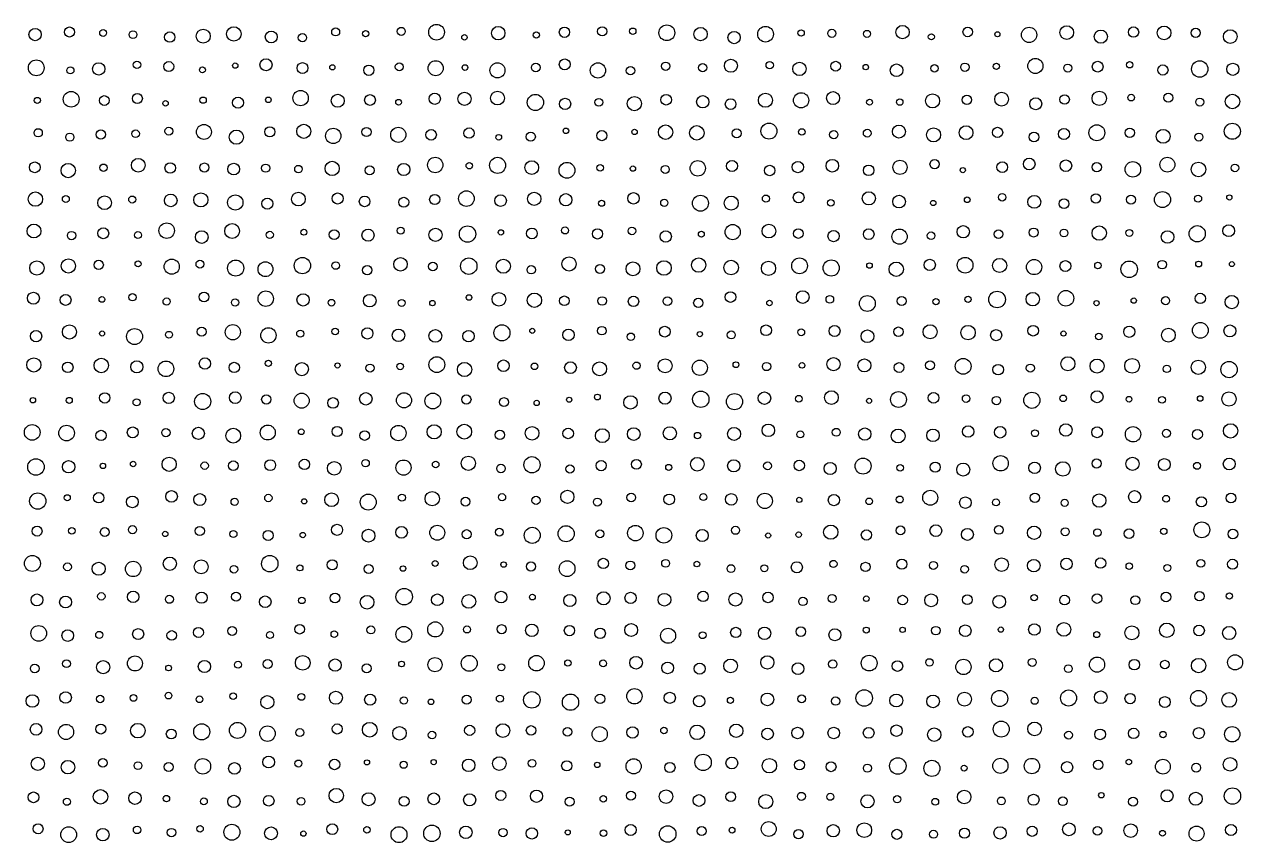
# Model space of a CAD drawing. Extents: x -295 to 305, y -195 to 205.
# Drawn here: x 231.3 to 304.7, y -94.7 to -45.4 of the extents above; entities that cross this region are included whole.
import ezdxf

# ---------------------------------------------------------------- set-up
doc = ezdxf.new("R2010")
doc.units = 0

msp = doc.modelspace()

# ---------------------------------------------------------------- linework, layer by layer
at = {"layer": 'VIA'}
for centre, radius in [((256.1384, -45.8664), 0.4744), ((269.9948, -45.8971), 0.4757), ((284.1834, -45.857), 0.4018), ((231.9774, -46.0068), 0.3719), ((234.0433, -45.8524), 0.3017), ((236.0707, -45.9106), 0.2083), ((237.865, -46.0125), 0.2353), ((240.0794, -46.1576), 0.3111), ((242.0945, -46.1022), 0.4235), ((243.9375, -45.9696), 0.4343), ((246.1878, -46.151), 0.3578), ((248.0689, -46.1943), 0.2504), ((250.0656, -45.849), 0.2399), ((251.8678, -45.9537), 0.1857), ((254.0121, -45.8137), 0.2417), ((257.8191, -46.1745), 0.1627), ((259.8506, -45.9244), 0.4057), ((262.1422, -46.0333), 0.1849), ((263.8358, -45.8687), 0.3119), ((266.1092, -45.8136), 0.279), ((267.9453, -45.8066), 0.1938), ((272.0307, -45.9784), 0.4016), ((274.0495, -46.1845), 0.3715), ((275.9385, -45.9829), 0.4713), ((278.0791, -45.9123), 0.1906), ((279.9256, -45.9338), 0.2453), ((282.0434, -45.9651), 0.2126), ((285.9199, -46.1426), 0.1835), ((288.1078, -45.8494), 0.2863), ((289.8945, -45.9895), 0.1537), ((291.8012, -46.0243), 0.4615), ((294.0653, -45.8892), 0.413), ((296.1178, -46.1293), 0.3975), ((298.0881, -45.8583), 0.3128), ((299.9239, -45.9087), 0.4127), ((301.8275, -45.9021), 0.2798), ((303.9114, -46.1258), 0.4113), ((232.0456, -48.0087), 0.4748), ((238.1074, -47.8264), 0.224), ((240.0242, -47.93), 0.2976), ((245.8728, -47.8223), 0.3643), ((256.0855, -48.0324), 0.4521), ((263.8509, -47.8005), 0.326), ((269.9287, -47.9134), 0.2532), ((273.8532, -47.8841), 0.392), ((276.1889, -47.8505), 0.2213), ((280.1637, -47.9107), 0.2938), ((292.1795, -47.8966), 0.4551), ((295.9288, -47.9402), 0.3255), ((297.8525, -47.8272), 0.19), ((302.0723, -48.0803), 0.4935), ((234.1029, -48.1636), 0.2106), ((235.8022, -48.076), 0.3706), ((242.0491, -48.1336), 0.1777), ((244.0222, -47.875), 0.1608), ((248.0684, -48.0245), 0.328), ((249.8682, -47.9797), 0.1558), ((252.0636, -48.1561), 0.3093), ((253.8934, -47.949), 0.2386), ((257.8482, -47.9917), 0.17), ((259.8041, -48.1609), 0.4533), ((262.1043, -47.9899), 0.2602), ((265.8521, -48.1648), 0.4593), ((267.8119, -48.1817), 0.2526), ((272.154, -48.0005), 0.2497), ((277.9777, -48.0703), 0.4027), ((281.9745, -47.9639), 0.1639), ((283.8244, -48.1556), 0.3775), ((286.11, -48.0398), 0.2227), ((287.9424, -47.976), 0.256), ((289.833, -47.9234), 0.1882), ((294.1308, -48.0257), 0.2396), ((299.8576, -48.1402), 0.3063), ((304.0626, -48.0963), 0.3661), ((232.1056, -49.9721), 0.1857), ((234.1449, -49.9022), 0.4738), ((236.1393, -49.978), 0.2944), ((238.13, -49.8547), 0.3005), ((242.0868, -49.9557), 0.1903), ((244.1899, -50.1072), 0.3359), ((246.0165, -49.9349), 0.1662), ((247.9559, -49.8307), 0.4628), ((250.1887, -49.9926), 0.3913), ((252.1329, -49.9469), 0.3229), ((256.031, -49.8727), 0.3373), ((257.819, -49.8798), 0.3974), ((259.8053, -49.8299), 0.4167), ((262.0878, -50.0922), 0.4872), ((263.8741, -50.1829), 0.341), ((265.9063, -50.086), 0.2354), ((268.0454, -50.1636), 0.4287), ((269.9548, -49.931), 0.3208), ((272.1581, -50.055), 0.3717), ((275.9298, -49.9626), 0.4236), ((278.0776, -49.9653), 0.4578), ((280.004, -49.8316), 0.3893), ((285.9909, -49.9996), 0.4243), ((288.0593, -49.9348), 0.2805), ((290.1479, -49.8932), 0.4158), ((292.1984, -50.1741), 0.3612), ((293.9371, -49.9158), 0.2889), ((296.0257, -49.8486), 0.4319), ((297.9464, -49.8033), 0.1998), ((300.1774, -49.8101), 0.2752), ((302.0765, -50.0692), 0.2412), ((304.0422, -50.0372), 0.4357), ((239.8268, -50.1485), 0.1648), ((253.8544, -50.0832), 0.1726), ((273.8377, -50.1919), 0.3221), ((282.1965, -50.0783), 0.1804), ((284.0161, -50.07), 0.1961), ((232.1607, -51.9219), 0.2499), ((234.0642, -52.1819), 0.2483), ((235.9305, -52.0257), 0.2765), ((238.0208, -51.9792), 0.2294), ((240.0266, -51.8223), 0.2407), ((242.137, -51.8681), 0.449), ((244.0877, -52.1825), 0.4263), ((246.1044, -51.8632), 0.3021), ((248.1456, -51.8323), 0.4253), ((249.9191, -52.1075), 0.4636), ((251.9236, -51.8671), 0.2752), ((253.8351, -52.0401), 0.4558), ((255.8089, -52.0435), 0.3186), ((258.0923, -51.936), 0.3096), ((259.8814, -52.1915), 0.1718), ((261.809, -52.1576), 0.2754), ((263.9239, -51.8008), 0.1664), ((266.0894, -52.092), 0.3043), ((268.0546, -51.868), 0.163), ((269.9213, -51.883), 0.4326), ((271.8021, -51.9259), 0.4352), ((274.1953, -51.9551), 0.2733), ((276.1445, -51.8163), 0.4799), ((278.123, -51.8708), 0.1943), ((280.0452, -52.0317), 0.2535), ((282.0579, -51.9432), 0.2323), ((283.9694, -51.846), 0.3906), ((286.054, -52.0478), 0.4211), ((288.009, -51.9137), 0.4162), ((289.9048, -51.8948), 0.307), ((292.0966, -52.1748), 0.2903), ((293.8969, -51.9949), 0.3351), ((295.8777, -51.9184), 0.4794), ((297.8599, -51.9177), 0.2824), ((299.8756, -52.1315), 0.4194), ((302.0201, -52.1766), 0.2381), ((304.0337, -51.8294), 0.4828), ((238.183, -53.8717), 0.4111), ((256.0583, -53.8597), 0.4621), ((259.8113, -53.8805), 0.4837), ((279.9572, -53.9056), 0.3794), ((291.8081, -53.8004), 0.3513), ((300.1247, -53.8382), 0.4483), ((231.9557, -54.0006), 0.3225), ((233.9677, -54.1918), 0.4302), ((236.0924, -54.0212), 0.2216), ((240.1073, -54.0386), 0.3153), ((242.1679, -54.0109), 0.2722), ((243.9311, -54.1068), 0.3535), ((245.8562, -54.0475), 0.2469), ((247.8217, -54.1054), 0.2236), ((249.8573, -54.0674), 0.4291), ((252.1135, -54.1836), 0.2689), ((254.1604, -54.1314), 0.3682), ((258.1091, -53.9014), 0.1956), ((261.8691, -54.0156), 0.4101), ((263.985, -54.1778), 0.4765), ((265.9843, -54.0322), 0.195), ((267.9593, -54.0739), 0.1601), ((269.9062, -54.1281), 0.2405), ((271.8599, -54.0599), 0.4622), ((273.9214, -53.9162), 0.3329), ((276.1876, -54.1889), 0.3141), ((277.885, -53.9802), 0.3407), ((282.1442, -54.1809), 0.317), ((284.0303, -53.9994), 0.4293), ((286.1117, -53.8085), 0.2752), ((287.8087, -54.1656), 0.1559), ((290.1865, -53.9905), 0.3252), ((294.0148, -53.9026), 0.3501), ((295.8735, -53.9904), 0.2802), ((298.0477, -54.1208), 0.4689), ((301.997, -54.1288), 0.4404), ((304.1917, -54.0341), 0.23), ((231.9935, -55.9144), 0.4326), ((233.8257, -55.9078), 0.21), ((236.1603, -56.1328), 0.4129), ((240.1427, -55.9941), 0.3802), ((241.9496, -55.9577), 0.4257), ((244.0256, -56.1176), 0.4602), ((247.8194, -55.9132), 0.4132), ((250.1824, -55.8762), 0.3314), ((256.0278, -55.9355), 0.3044), ((257.9337, -55.8814), 0.4687), ((259.9922, -56.0029), 0.3506), ((262.0166, -55.8955), 0.4016), ((263.9148, -55.9561), 0.3713), ((267.9932, -55.8666), 0.3432), ((272.0224, -56.1597), 0.4806), ((275.9626, -55.884), 0.216), ((277.9318, -55.8087), 0.3252), ((282.1587, -55.8669), 0.3967), ((283.9743, -56.0652), 0.3809), ((290.1819, -55.8039), 0.2268), ((292.1118, -56.0783), 0.3889), ((295.8233, -55.8741), 0.2824), ((297.9343, -55.9443), 0.2767), ((299.8292, -55.9401), 0.4845), ((301.9714, -55.8853), 0.2136), ((303.8565, -55.8146), 0.1564), ((237.821, -55.9378), 0.2107), ((245.957, -56.184), 0.3342), ((251.8078, -56.0506), 0.3193), ((254.1673, -56.1008), 0.2969), ((266.075, -56.166), 0.1804), ((269.8453, -56.1378), 0.2157), ((273.8747, -56.1551), 0.4255), ((279.8643, -56.1363), 0.1994), ((286.0335, -56.1474), 0.1572), ((288.0756, -55.9551), 0.1715), ((293.9039, -56.1876), 0.2872), ((231.9065, -57.8353), 0.4173), ((234.1693, -58.1073), 0.2489), ((236.0764, -57.9723), 0.327), ((238.1626, -58.0747), 0.209), ((239.8958, -57.8109), 0.466), ((242.0077, -58.1984), 0.3806), ((243.8338, -57.8353), 0.445), ((246.1, -58.0663), 0.2164), ((248.1508, -57.9093), 0.1779), ((249.975, -58.0495), 0.297), ((252.015, -58.0881), 0.3647), ((253.9794, -57.812), 0.2089), ((256.0753, -58.0635), 0.3979), ((258.0023, -58.0161), 0.493), ((260.0117, -57.919), 0.1608), ((261.8793, -57.9797), 0.324), ((263.8733, -57.8011), 0.211), ((265.8245, -58.0081), 0.3084), ((267.8987, -57.8273), 0.2297), ((269.9309, -58.1624), 0.3401), ((272.0746, -58.0272), 0.1761), ((273.9609, -57.8974), 0.4578), ((276.141, -57.8359), 0.412), ((277.9143, -57.9875), 0.2878), ((280.0327, -58.1361), 0.3413), ((282.1493, -58.0283), 0.3212), ((284.0061, -58.1732), 0.4581), ((285.9044, -58.1165), 0.2302), ((287.8415, -57.8761), 0.3698), ((289.9593, -58.0203), 0.2554), ((292.0728, -57.9237), 0.2715), ((293.9014, -57.9555), 0.2353), ((296.0217, -57.9593), 0.4318), ((297.8416, -57.9494), 0.2093), ((300.1342, -58.1923), 0.3788), ((301.9199, -57.9974), 0.4881), ((303.8165, -57.8156), 0.3573), ((264.1125, -59.8149), 0.4267), ((232.0848, -60.0583), 0.4313), ((233.9794, -59.9369), 0.4257), ((235.8032, -59.8721), 0.2798), ((238.1722, -59.8102), 0.1809), ((240.1984, -59.9809), 0.4561), ((241.8984, -59.8303), 0.2387), ((244.0472, -60.065), 0.4854), ((245.8406, -60.1311), 0.4466), ((248.064, -59.9145), 0.4929), ((250.068, -59.9137), 0.2262), ((251.9646, -60.1894), 0.2778), ((253.9696, -59.8381), 0.4051), ((255.9188, -59.9686), 0.2564), ((258.0769, -59.9496), 0.4946), ((260.1573, -59.9524), 0.4243), ((261.8345, -60.166), 0.2511), ((265.9749, -60.1175), 0.2655), ((267.9611, -60.1082), 0.4199), ((269.8255, -60.0596), 0.4384), ((271.9152, -59.8865), 0.4299), ((273.8661, -60.0321), 0.4418), ((276.1163, -60.0808), 0.4263), ((277.9868, -59.9313), 0.4752), ((279.8907, -60.0614), 0.4859), ((282.193, -59.9133), 0.167), ((283.8039, -60.1357), 0.4313), ((285.819, -59.8785), 0.34), ((287.9501, -59.892), 0.4731), ((290.0282, -59.9085), 0.4256), ((292.1033, -60.0037), 0.458), ((293.9865, -59.943), 0.3249), ((295.944, -59.9107), 0.1933), ((297.826, -60.1372), 0.4976), ((299.81, -59.8578), 0.2581), ((302.0076, -59.823), 0.1759), ((304.0069, -59.8274), 0.1515), ((231.8719, -61.8775), 0.3592), ((242.1421, -61.8038), 0.289), ((245.8587, -61.9072), 0.4643), ((259.8896, -61.9441), 0.4104), ((262.0296, -62.0017), 0.4307), ((273.8277, -61.81), 0.3209), ((278.1769, -61.813), 0.3816), ((289.8721, -61.955), 0.4995), ((292.0211, -61.9353), 0.4053), ((294.0166, -61.8835), 0.4721), ((302.1069, -61.89), 0.3096), ((233.8124, -61.9832), 0.3252), ((235.9988, -61.9488), 0.1721), ((237.8352, -61.8237), 0.2194), ((239.8911, -62.0792), 0.2149), ((244.0128, -62.1372), 0.2176), ((248.1035, -61.9826), 0.3679), ((249.8173, -62.1498), 0.199), ((252.1156, -62.0276), 0.3798), ((254.0422, -62.1647), 0.2074), ((255.8932, -62.1769), 0.1636), ((258.091, -61.8357), 0.1694), ((263.829, -62.0357), 0.2904), ((266.1029, -62.0467), 0.2568), ((267.9916, -62.0684), 0.313), ((270.0299, -62.0587), 0.2605), ((271.8913, -62.1604), 0.28), ((276.1749, -62.1673), 0.1615), ((279.808, -61.948), 0.2295), ((282.0694, -62.1955), 0.4776), ((284.1276, -62.0526), 0.2752), ((286.1975, -62.0885), 0.1939), ((288.128, -61.9491), 0.1874), ((295.8607, -62.1736), 0.1566), ((298.0994, -62.0238), 0.1614), ((300.0166, -62.0297), 0.2446), ((303.9972, -62.1107), 0.3987), ((234.0421, -63.9123), 0.4246), ((237.9607, -64.187), 0.4812), ((242.0002, -63.8942), 0.2691), ((243.8772, -63.9269), 0.4594), ((246.0184, -64.1168), 0.4606), ((250.0354, -63.8855), 0.1966), ((251.9749, -63.9997), 0.3367), ((253.8476, -64.1114), 0.3754), ((256.0649, -64.1502), 0.3846), ((260.0734, -63.9647), 0.4842), ((261.9015, -63.8434), 0.1514), ((264.0796, -64.0867), 0.3467), ((266.0785, -63.834), 0.259), ((269.8727, -63.8921), 0.3249), ((275.9704, -63.8099), 0.3231), ((278.0876, -63.9308), 0.2046), ((280.0931, -63.8499), 0.3326), ((282.0741, -64.1703), 0.3848), ((283.9395, -63.8964), 0.2841), ((285.8417, -63.8983), 0.4195), ((288.1286, -63.9524), 0.4367), ((289.8187, -64.1032), 0.3341), ((292.0457, -63.8345), 0.3201), ((297.8318, -63.8976), 0.3381), ((300.1854, -64.1046), 0.4161), ((302.1078, -63.8138), 0.4765), ((303.8846, -63.8509), 0.3598), ((232.0325, -64.1655), 0.3426), ((236.0085, -64.0041), 0.1527), ((240.0344, -64.0752), 0.2016), ((247.9314, -64.0146), 0.2119), ((258.0655, -64.1613), 0.3428), ((267.83, -64.1992), 0.2248), ((271.9873, -64.0422), 0.1573), ((273.8775, -64.091), 0.2393), ((293.8687, -64.0062), 0.1587), ((295.9939, -64.1787), 0.1986), ((231.8989, -65.8937), 0.4282), ((233.9424, -66.0378), 0.3182), ((235.961, -65.9277), 0.4354), ((238.1038, -66.0082), 0.3651), ((239.8527, -66.1311), 0.4707), ((242.1977, -65.8142), 0.3432), ((243.9655, -66.0472), 0.3107), ((246.017, -65.8029), 0.1864), ((248.0258, -66.1467), 0.3966), ((250.1759, -65.9278), 0.153), ((252.1339, -66.085), 0.2441), ((253.9463, -65.9838), 0.1974), ((256.155, -65.877), 0.4777), ((257.8231, -66.1683), 0.4282), ((260.1688, -65.9445), 0.3464), ((262.0298, -65.98), 0.1966), ((264.1996, -66.0584), 0.3514), ((265.9537, -66.1331), 0.4217), ((268.1764, -65.94), 0.2182), ((269.8927, -65.9479), 0.4219), ((271.9839, -66.0653), 0.4577), ((274.1583, -65.8833), 0.1763), ((275.9986, -65.9912), 0.2497), ((278.1371, -65.9236), 0.1694), ((280.0286, -65.8511), 0.3934), ((281.8881, -65.9281), 0.3903), ((283.9779, -66.0516), 0.2937), ((285.8444, -65.9163), 0.2732), ((287.8319, -65.9792), 0.4775), ((289.9396, -66.1804), 0.3174), ((291.8799, -66.0861), 0.2452), ((294.1396, -65.825), 0.4226), ((295.8901, -65.9633), 0.4217), ((298.0028, -65.9495), 0.4454), ((300.0926, -66.136), 0.221), ((301.9875, -66.0346), 0.4282), ((303.835, -66.1733), 0.4904), ((279.9022, -67.8633), 0.4147), ((295.8938, -67.8126), 0.3595), ((231.8416, -68.0202), 0.1612), ((234.0315, -68.0316), 0.183), ((236.169, -67.8793), 0.3134), ((238.0808, -68.1471), 0.2109), ((240.0159, -67.8811), 0.3407), ((242.0632, -68.0985), 0.4842), ((244.0204, -67.8693), 0.354), ((245.8918, -67.9709), 0.2816), ((248.0182, -68.0482), 0.4521), ((249.9084, -68.1856), 0.3192), ((251.8807, -67.9349), 0.378), ((254.1795, -68.0241), 0.4552), ((255.9155, -68.0671), 0.4738), ((257.9314, -67.9783), 0.2806), ((260.1946, -68.1344), 0.268), ((262.1641, -68.1853), 0.1593), ((264.1236, -67.9915), 0.1563), ((265.817, -67.8286), 0.1756), ((267.8131, -68.153), 0.4057), ((269.888, -67.8953), 0.363), ((272.0435, -67.9616), 0.4914), ((274.0704, -68.1054), 0.4888), ((275.8725, -67.8956), 0.3777), ((277.9432, -67.9322), 0.2016), ((282.1681, -68.057), 0.1543), ((283.9428, -67.9791), 0.4782), ((286.0517, -67.8758), 0.3222), ((288.0104, -67.9242), 0.227), ((289.8343, -68.0445), 0.2514), ((291.9686, -68.0241), 0.4852), ((293.8485, -67.9066), 0.1971), ((297.8181, -67.9632), 0.1702), ((299.8042, -67.9986), 0.2052), ((302.0968, -67.9159), 0.166), ((303.8308, -67.9475), 0.4297), ((231.8028, -69.9571), 0.4735), ((233.8716, -69.9994), 0.4709), ((237.8524, -69.9547), 0.3266), ((241.8007, -70.0173), 0.3657), ((245.9807, -69.9658), 0.4493), ((250.1549, -69.903), 0.3051), ((253.841, -69.9966), 0.4626), ((255.9955, -69.9269), 0.4283), ((257.804, -69.915), 0.4438), ((261.8888, -70.0108), 0.4081), ((270.1827, -70.0108), 0.3959), ((274.0438, -70.0483), 0.3923), ((276.1104, -69.8361), 0.3743), ((288.1333, -69.9077), 0.3422), ((290.0602, -69.9505), 0.3453), ((294.0108, -69.8131), 0.3789), ((295.896, -69.9501), 0.3271), ((298.0569, -70.0707), 0.4625), ((303.9267, -69.8658), 0.4325), ((235.9423, -70.1396), 0.3102), ((239.8466, -69.972), 0.2503), ((243.8999, -70.1549), 0.4455), ((247.9967, -69.9198), 0.1734), ((251.809, -70.149), 0.2875), ((259.9509, -70.1051), 0.2828), ((264.061, -70.0204), 0.3191), ((266.1167, -70.1563), 0.4189), ((268.0053, -70.058), 0.3806), ((271.8461, -70.1483), 0.1904), ((278.0397, -70.0781), 0.2094), ((280.1954, -69.9523), 0.2388), ((281.9128, -70.0566), 0.37), ((283.9185, -70.1748), 0.4141), ((286.0156, -70.1378), 0.3766), ((292.1564, -70.0122), 0.2026), ((300.0669, -70.0133), 0.2441), ((301.9357, -70.0793), 0.2979), ((232.0264, -72.0397), 0.4982), ((233.9954, -72.0275), 0.3711), ((236.0617, -71.9734), 0.1609), ((237.8743, -71.8635), 0.1658), ((240.0452, -71.879), 0.4271), ((242.1803, -71.9612), 0.2254), ((243.9036, -71.9673), 0.2913), ((246.1254, -71.9321), 0.3288), ((248.1845, -71.8822), 0.3142), ((249.9827, -72.1203), 0.4127), ((251.8652, -71.8095), 0.2257), ((254.1511, -72.0777), 0.4568), ((256.0849, -71.8955), 0.1976), ((258.0519, -71.8159), 0.4299), ((261.8801, -71.9058), 0.4875), ((266.0459, -71.9597), 0.3105), ((268.1689, -71.8795), 0.296), ((271.8303, -71.875), 0.4099), ((274.0229, -71.97), 0.3681), ((276.0581, -71.9731), 0.2343), ((277.9689, -71.9493), 0.3169), ((279.8286, -72.131), 0.3678), ((281.8081, -71.9839), 0.4804), ((286.1521, -72.0517), 0.2996), ((287.8376, -72.1987), 0.3939), ((290.0896, -71.8193), 0.4613), ((292.1343, -72.0937), 0.3475), ((293.8364, -72.1569), 0.4364), ((295.8619, -71.8302), 0.2742), ((298.0266, -71.8505), 0.3951), ((299.9411, -71.8931), 0.3595), ((301.909, -71.9719), 0.2094), ((303.847, -71.8603), 0.3585), ((260.0162, -72.1317), 0.2583), ((264.1681, -72.1591), 0.2513), ((270.1128, -72.0624), 0.1811), ((284.0413, -72.0881), 0.1962), ((232.136, -74.0916), 0.4908), ((233.9084, -73.8965), 0.1855), ((235.8069, -73.89), 0.3146), ((237.8318, -74.1426), 0.3541), ((240.187, -73.8127), 0.3515), ((241.8884, -74.0036), 0.3586), ((243.9859, -74.1409), 0.2178), ((246.0157, -73.907), 0.2228), ((248.1713, -74.1102), 0.1556), ((249.8217, -74.0134), 0.4157), ((252.0263, -74.1543), 0.4789), ((254.0506, -73.8861), 0.2109), ((255.8776, -73.9477), 0.4289), ((257.8786, -74.1262), 0.2655), ((260.0796, -73.8607), 0.2172), ((262.1243, -74.0513), 0.2493), ((264.012, -73.8376), 0.3964), ((265.8186, -74.1514), 0.2393), ((267.8566, -73.8745), 0.264), ((270.1432, -73.9891), 0.3221), ((272.1997, -73.849), 0.2063), ((273.8771, -73.9888), 0.3473), ((275.8965, -74.0826), 0.4567), ((277.9701, -74.023), 0.1576), ((280.0544, -74.031), 0.3417), ((282.1745, -74.1069), 0.1974), ((284.0179, -73.9974), 0.2077), ((285.8499, -73.894), 0.4496), ((287.9664, -74.1883), 0.3471), ((289.8152, -74.1714), 0.2094), ((292.1515, -73.8916), 0.2834), ((293.9448, -74.1967), 0.2134), ((296.0236, -74.0618), 0.4002), ((298.1543, -73.8319), 0.3673), ((300.0474, -73.9539), 0.2041), ((302.1718, -74.1368), 0.3049), ((303.9491, -73.9084), 0.2909), ((250.1504, -75.8239), 0.3349), ((286.1906, -75.8757), 0.355), ((302.1985, -75.8225), 0.474), ((232.093, -75.8975), 0.3013), ((234.186, -75.8847), 0.1952), ((236.1711, -75.961), 0.2706), ((237.8396, -75.816), 0.2467), ((239.8116, -76.073), 0.1602), ((241.8884, -75.893), 0.279), ((243.9116, -76.0756), 0.2125), ((246.0058, -76.159), 0.3045), ((248.0824, -76.1366), 0.1599), ((252.0409, -76.1757), 0.3888), ((254.0304, -75.9745), 0.3504), ((256.1783, -75.9996), 0.448), ((257.9491, -76.0916), 0.2788), ((259.9162, -75.9633), 0.2386), ((261.8965, -76.1555), 0.4831), ((263.9356, -76.0602), 0.4853), ((265.9745, -76.0647), 0.2399), ((268.1043, -76.0235), 0.4672), ((269.8183, -76.1548), 0.4708), ((272.1337, -76.1641), 0.3619), ((274.1334, -75.8502), 0.2446), ((276.0927, -76.1649), 0.1551), ((277.9317, -76.1142), 0.1638), ((279.866, -75.964), 0.4287), ((282.0121, -76.1342), 0.3107), ((284.0619, -75.8585), 0.2691), ((288.0899, -76.1006), 0.357), ((289.9772, -75.8312), 0.2601), ((292.0998, -75.9999), 0.4013), ((293.9737, -75.9365), 0.2413), ((295.9154, -75.9892), 0.2259), ((297.8196, -76.0541), 0.2895), ((299.9083, -75.9178), 0.1903), ((304.0663, -76.0793), 0.2917), ((231.8108, -77.8479), 0.4798), ((237.8766, -78.1796), 0.4637), ((240.0862, -77.866), 0.3977), ((241.9712, -78.0539), 0.42), ((246.0988, -77.8635), 0.4958), ((249.8609, -77.9306), 0.3051), ((256.0531, -77.8454), 0.176), ((258.1646, -77.8077), 0.4126), ((263.994, -78.1626), 0.4753), ((266.1758, -77.8496), 0.3116), ((267.8031, -77.97), 0.2681), ((269.9255, -77.8411), 0.2374), ((271.806, -77.8827), 0.1692), ((280.0252, -77.8779), 0.215), ((284.147, -77.892), 0.3025), ((290.1477, -77.9191), 0.4092), ((292.0843, -77.9797), 0.3787), ((294.0502, -77.8777), 0.3451), ((296.1031, -77.8263), 0.3136), ((302.1385, -77.8414), 0.2341), ((304.0468, -77.8961), 0.3011), ((233.9263, -78.0539), 0.237), ((235.8025, -78.1649), 0.3939), ((243.9451, -78.1952), 0.2289), ((247.9158, -78.1167), 0.1783), ((252.056, -78.1794), 0.275), ((254.1196, -78.1547), 0.1661), ((260.174, -77.9148), 0.1661), ((261.817, -78.0325), 0.2751), ((273.8561, -78.1565), 0.2351), ((275.8639, -78.1413), 0.2067), ((277.8238, -78.0769), 0.3346), ((281.9556, -78.0555), 0.2764), ((286.0431, -77.9683), 0.2418), ((287.9209, -78.1986), 0.229), ((297.833, -78.014), 0.197), ((300.1188, -78.1174), 0.2126), ((232.0855, -80.0424), 0.3566), ((233.8114, -80.1694), 0.3603), ((235.962, -79.8278), 0.2221), ((237.8784, -79.858), 0.3464), ((240.0571, -80.0078), 0.241), ((241.9933, -79.9112), 0.3363), ((244.0752, -79.8521), 0.2722), ((245.8247, -80.1576), 0.3513), ((248.0289, -80.0726), 0.1959), ((250.0262, -79.9248), 0.2976), ((251.9578, -80.1823), 0.4117), ((254.1901, -79.8498), 0.4962), ((256.1852, -80.0353), 0.3497), ((258.0774, -80.1342), 0.4157), ((260.0198, -79.8745), 0.3543), ((261.906, -79.8726), 0.1717), ((264.163, -80.0803), 0.3637), ((266.1894, -79.9473), 0.3941), ((267.8127, -79.921), 0.3389), ((269.8563, -80.0364), 0.3824), ((272.1758, -79.8311), 0.312), ((274.1337, -80.0151), 0.398), ((276.0877, -79.8944), 0.3155), ((278.1881, -80.1326), 0.2499), ((279.9444, -79.9546), 0.245), ((282.0051, -79.9705), 0.1703), ((284.1854, -80.0564), 0.2918), ((285.907, -80.0673), 0.385), ((288.0871, -80.0352), 0.294), ((290.0064, -80.1519), 0.3831), ((292.1054, -79.9092), 0.1923), ((293.9362, -80.0552), 0.2935), ((295.8946, -79.9607), 0.2906), ((298.1978, -80.0598), 0.2687), ((300.0424, -79.8657), 0.2857), ((302.0511, -79.8191), 0.2828), ((303.8535, -79.8089), 0.1858), ((256.0597, -81.8186), 0.4559), ((232.1935, -82.0586), 0.4739), ((233.9387, -82.1895), 0.3513), ((235.833, -82.1468), 0.2121), ((238.1793, -82.1003), 0.332), ((240.1987, -82.1821), 0.2876), ((241.8074, -82.0025), 0.298), ((243.8398, -81.9141), 0.264), ((246.1133, -82.1593), 0.2051), ((247.8985, -81.8081), 0.2883), ((249.9839, -82.1064), 0.1983), ((252.1885, -81.8488), 0.2405), ((254.1673, -82.1155), 0.4766), ((257.9693, -81.8195), 0.2144), ((260.0534, -81.8061), 0.2736), ((261.8712, -81.8779), 0.3748), ((264.1346, -81.8923), 0.3093), ((265.9836, -82.0544), 0.3151), ((267.8505, -81.8584), 0.3876), ((270.0732, -82.1999), 0.4531), ((272.1489, -82.166), 0.207), ((274.146, -82.0002), 0.3077), ((275.8811, -82.0549), 0.3718), ((278.0625, -81.9534), 0.2884), ((280.1113, -82.1433), 0.3612), ((282.0027, -81.86), 0.1791), ((284.1843, -81.8454), 0.162), ((286.1915, -81.8931), 0.2579), ((287.9606, -81.9015), 0.3512), ((290.1039, -81.8288), 0.1596), ((292.119, -81.8217), 0.3479), ((293.8944, -81.8179), 0.4141), ((295.8727, -82.1321), 0.1823), ((297.9916, -82.0249), 0.4212), ((300.0896, -81.8707), 0.4362), ((302.0291, -81.8856), 0.3202), ((303.8443, -82.0384), 0.3978), ((237.9845, -83.8685), 0.4511), ((248.0822, -83.8312), 0.4417), ((256.0429, -83.9415), 0.4317), ((258.1057, -83.8611), 0.4804), ((262.1528, -83.8531), 0.4681), ((268.146, -83.8242), 0.3812), ((276.0481, -83.8044), 0.3994), ((282.1755, -83.8468), 0.4757), ((285.8025, -83.8049), 0.223), ((289.807, -83.9828), 0.3952), ((291.9913, -83.806), 0.2433), ((295.8928, -83.9394), 0.456), ((302.003, -83.9966), 0.4323), ((304.1993, -83.8016), 0.4547), ((231.9503, -84.1779), 0.2616), ((233.8653, -83.885), 0.2325), ((236.0713, -84.0939), 0.4007), ((240.0123, -84.1414), 0.1721), ((242.1649, -84.0532), 0.3688), ((244.1894, -83.9468), 0.2098), ((245.9726, -83.9065), 0.2745), ((250.0331, -83.9666), 0.3721), ((251.931, -84.1662), 0.2685), ((254.0314, -83.9021), 0.1734), ((260.0412, -84.098), 0.2102), ((264.0428, -83.8386), 0.1918), ((266.1654, -83.865), 0.2063), ((270.0473, -84.1367), 0.3535), ((271.9742, -84.1859), 0.3328), ((273.8341, -84.0156), 0.4124), ((277.8934, -84.1831), 0.3504), ((279.9812, -83.906), 0.2527), ((283.8772, -84.0253), 0.3191), ((287.853, -84.0808), 0.4606), ((294.1616, -84.1858), 0.2337), ((298.1381, -83.9435), 0.3181), ((299.9687, -83.938), 0.2575), ((231.8137, -86.1283), 0.3783), ((233.8128, -85.9158), 0.3487), ((235.8893, -86.0073), 0.2241), ((237.8982, -85.94), 0.2054), ((240, -85.8062), 0.2019), ((243.8985, -85.841), 0.1939), ((248.0001, -85.8798), 0.2062), ((250.0791, -85.9344), 0.393), ((252.1417, -86.0508), 0.3355), ((257.9468, -86.0502), 0.2733), ((259.9488, -85.9863), 0.2128), ((261.8748, -86.0606), 0.4983), ((264.1996, -86.1997), 0.491), ((265.9784, -85.9984), 0.2872), ((268.0467, -85.8459), 0.4619), ((270.1766, -85.9382), 0.3363), ((276.0554, -86.0323), 0.3824), ((278.1154, -86.0002), 0.2371), ((281.8787, -85.95), 0.4965), ((283.8057, -86.0988), 0.3888), ((286.0218, -86.1533), 0.3847), ((287.9144, -86.0197), 0.4185), ((290.0305, -85.9792), 0.489), ((294.1782, -85.9487), 0.4822), ((296.115, -85.9028), 0.3811), ((297.8805, -85.9832), 0.3108), ((301.9946, -85.9717), 0.4767), ((303.8439, -86.0634), 0.4442), ((241.8708, -86.0268), 0.2001), ((245.9524, -86.199), 0.3952), ((254.1735, -86.1009), 0.2188), ((255.8063, -86.1805), 0.1681), ((271.9484, -86.1438), 0.3448), ((273.8259, -86.0884), 0.183), ((280.1551, -86.1355), 0.2488), ((292.1365, -86.1166), 0.2109), ((299.9714, -86.191), 0.3277), ((232.0354, -87.8356), 0.3534), ((233.8387, -87.9928), 0.4563), ((235.9278, -87.8179), 0.3001), ((238.1595, -87.9143), 0.4404), ((240.1685, -88.1128), 0.2969), ((242.0058, -87.9823), 0.4854), ((244.1584, -87.9001), 0.4848), ((245.9636, -88.0939), 0.4659), ((247.9073, -88.0279), 0.2377), ((250.161, -87.8121), 0.3045), ((252.1166, -87.8577), 0.4422), ((253.9067, -88.0714), 0.4065), ((255.8708, -88.1831), 0.2288), ((258.1308, -87.8962), 0.3068), ((260.1298, -87.9088), 0.409), ((261.8291, -87.9007), 0.2885), ((264.0242, -87.9873), 0.2615), ((265.9578, -88.1258), 0.4569), ((267.9367, -88.0209), 0.3453), ((269.826, -87.9034), 0.1961), ((271.8206, -88.017), 0.4379), ((274.1741, -87.9223), 0.4015), ((276.0625, -88.1107), 0.3463), ((277.8684, -88.0553), 0.3455), ((280.0432, -88.0553), 0.3472), ((282.1458, -88.0474), 0.3243), ((283.8156, -87.9173), 0.3443), ((286.0906, -88.1573), 0.405), ((288.1181, -87.9888), 0.3161), ((290.1238, -87.8211), 0.4795), ((292.1295, -87.8109), 0.4125), ((294.1744, -88.1851), 0.233), ((296.0753, -88.1373), 0.322), ((298.0937, -88.0772), 0.3141), ((299.8626, -88.1503), 0.1937), ((302.0183, -88.0635), 0.3332), ((304.0249, -88.1334), 0.4611), ((246.0341, -89.8055), 0.3543), ((272.1823, -89.8274), 0.4926), ((232.1416, -89.9129), 0.3958), ((233.9512, -90.1122), 0.4078), ((236.0581, -89.8509), 0.2574), ((238.1664, -90.0198), 0.2331), ((240.0164, -90.1012), 0.2781), ((242.0727, -90.0632), 0.4696), ((243.9772, -90.187), 0.3528), ((247.8256, -89.8937), 0.21), ((249.9992, -89.9497), 0.3181), ((251.9513, -89.8275), 0.1545), ((254.1588, -89.9646), 0.2174), ((255.9642, -89.8098), 0.1556), ((258.0686, -89.9989), 0.3772), ((259.9152, -89.8957), 0.4089), ((261.8877, -89.8816), 0.2307), ((263.9737, -90.0301), 0.306), ((265.8074, -89.9745), 0.1613), ((268.0009, -90.0618), 0.4578), ((270.1825, -90.1332), 0.3099), ((273.9112, -89.8628), 0.3545), ((276.1689, -90.0258), 0.4346), ((277.9845, -89.9805), 0.3021), ((279.88, -90.0832), 0.3018), ((282.068, -90.1732), 0.2421), ((283.8981, -90.0397), 0.4978), ((285.9502, -90.1833), 0.4836), ((287.8913, -90.1712), 0.1809), ((290.0734, -90.031), 0.4554), ((291.9707, -90.0444), 0.4632), ((294.0861, -90.1208), 0.3407), ((295.9607, -89.9739), 0.2809), ((297.8063, -89.8025), 0.1687), ((299.8552, -90.0846), 0.4467), ((301.8572, -90.1461), 0.2697), ((303.9001, -89.9434), 0.4118), ((231.8794, -91.9264), 0.3237), ((235.9109, -91.8961), 0.4356), ((237.9875, -91.9803), 0.3778), ((250.102, -91.8216), 0.4327), ((252.0492, -92.0445), 0.3929), ((260.0053, -91.8174), 0.2991), ((262.1536, -91.8638), 0.3661), ((267.8355, -91.8238), 0.272), ((269.9494, -91.8864), 0.4081), ((273.8476, -91.8927), 0.2922), ((278.0988, -91.8707), 0.2429), ((287.8975, -91.9085), 0.407), ((296.1492, -91.8011), 0.1636), ((300.1044, -91.8362), 0.3625), ((301.8302, -92.0166), 0.3914), ((304.0438, -91.8513), 0.4914), ((233.8886, -92.1977), 0.2124), ((239.8776, -92.0076), 0.195), ((242.1352, -92.1725), 0.2048), ((243.9432, -92.1747), 0.3669), ((246.034, -92.1338), 0.3207), ((247.9851, -92.1667), 0.231), ((254.1875, -92.1712), 0.2987), ((255.9712, -92.0187), 0.3518), ((258.1291, -92.0761), 0.3635), ((264.1447, -92.1902), 0.2669), ((266.1734, -92.0165), 0.1942), ((271.9341, -92.1197), 0.3532), ((275.9497, -92.1863), 0.4227), ((279.8357, -91.897), 0.2109), ((282.0729, -92.1667), 0.3964), ((283.8601, -92.0405), 0.2144), ((286.1556, -92.1928), 0.2026), ((290.1299, -92.1459), 0.2365), ((292.0692, -92.0754), 0.3317), ((293.8325, -92.1624), 0.2679), ((298.0617, -92.1912), 0.2714), ((232.1539, -93.8216), 0.3), ((233.9974, -94.1756), 0.4736), ((236.0497, -94.1798), 0.376), ((238.117, -93.887), 0.2282), ((240.1907, -94.0525), 0.2572), ((241.9013, -93.8266), 0.1957), ((243.8174, -94.0286), 0.4814), ((246.1752, -94.0941), 0.3867), ((249.8621, -93.8466), 0.3262), ((251.9496, -93.8853), 0.1939), ((253.8774, -94.1759), 0.4805), ((255.8591, -94.0998), 0.4961), ((257.9015, -94.0355), 0.375), ((260.1375, -94.049), 0.248), ((261.8775, -94.1005), 0.3429), ((267.8165, -93.8927), 0.3321), ((270.0494, -94.1364), 0.4996), ((272.0938, -93.9628), 0.2721), ((273.9224, -93.9072), 0.1751), ((276.133, -93.8353), 0.4487), ((280.0162, -93.9382), 0.3712), ((281.884, -93.9053), 0.4415), ((283.8443, -94.1558), 0.3025), ((287.9151, -94.0848), 0.3085), ((290.0529, -94.0674), 0.3725), ((291.9901, -93.972), 0.3056), ((294.1985, -93.8579), 0.386), ((295.918, -93.9413), 0.2559), ((297.9192, -93.9308), 0.4081), ((301.8783, -94.112), 0.4517), ((303.9515, -93.8937), 0.3329), ((248.1243, -94.1114), 0.1618), ((264.0381, -94.0415), 0.1514), ((266.1824, -94.0818), 0.1994), ((277.9227, -94.146), 0.2797), ((286.0484, -94.1514), 0.2416), ((299.8333, -94.0909), 0.1738)]:
    msp.add_circle(centre, radius, dxfattribs=at)

doc.saveas('drawing.dxf')
